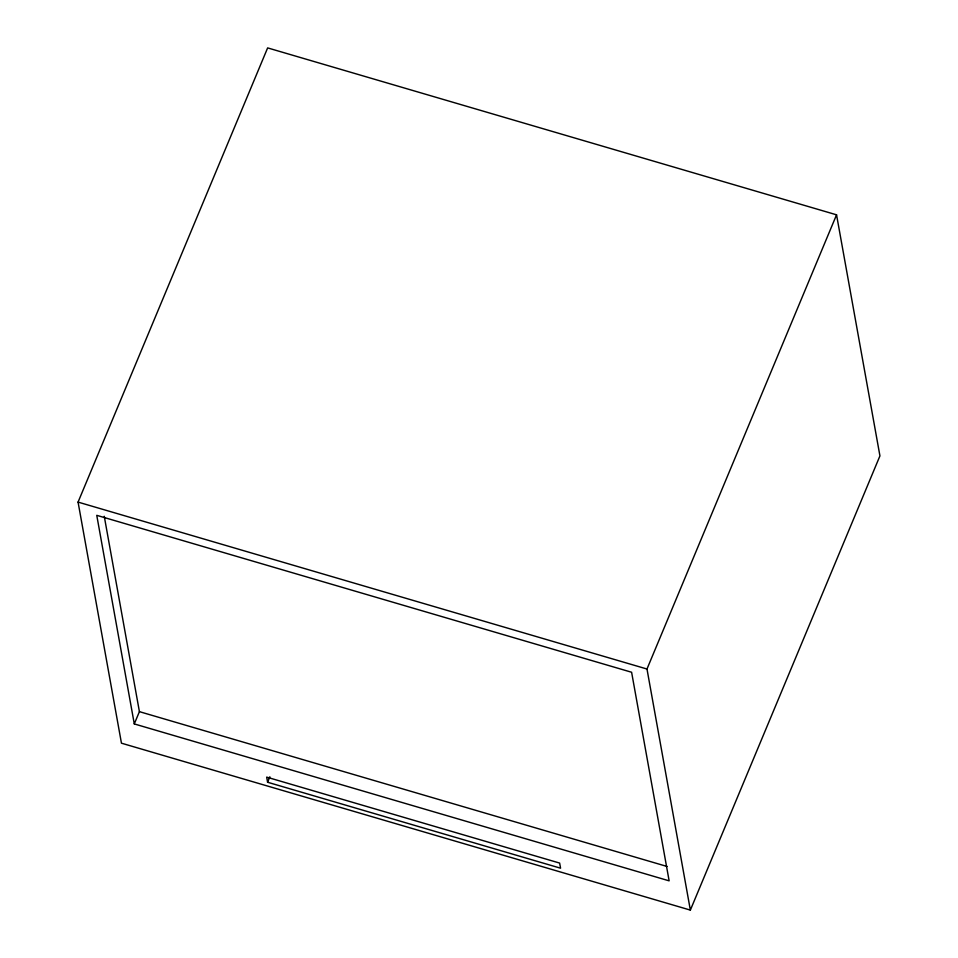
<?xml version="1.0" encoding="UTF-8"?>
<svg xmlns="http://www.w3.org/2000/svg" width="958" height="958" viewBox="0 0 958 958"><rect width="100%" height="100%" fill="white"/><g stroke="black" fill="none" stroke-linecap="round" stroke-linejoin="round"><path stroke-width="1.44" d="M78.065 502.1L267.641 47.9L836.55 214.82L879.935 455.9L690.359 910.1L121.45 743.18L78.065 502.1L646.985 669.019L690.359 910.1M134.288 723.925L96.758 515.332L631.609 672.253L669.139 880.845L134.288 723.925L139.413 711.65L104.254 516.278M267.593 782.243L266.671 777.118L559.64 863.074L560.574 868.199L267.593 782.243L269.869 776.794M646.985 669.019L836.55 214.82M139.413 711.65L667.091 866.475"/></g></svg>
